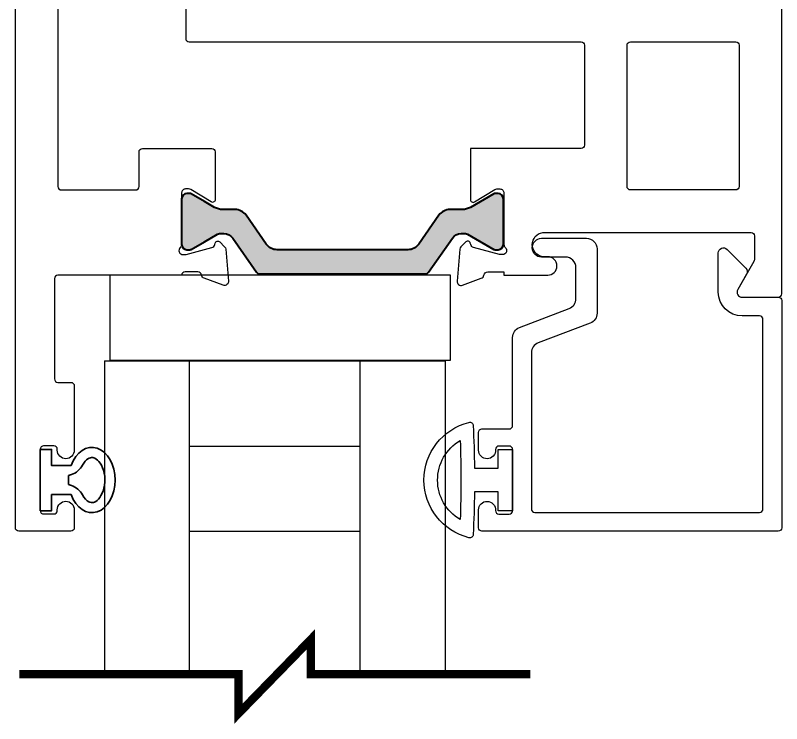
# Model space of a CAD drawing. Extents: x -87 to 44, y -173 to 76.
# Drawn here: x -0.918 to 1.333, y 41.935 to 44.015 of the extents above; entities that cross this region are included whole.
import ezdxf

# ---------------------------------------------------------------- set-up
doc = ezdxf.new("R2010")
doc.units = 0
doc.header["$MEASUREMENT"] = 0
doc.layers.get('0').update_dxf_attribs({"linetype": 'CONTINUOUS'})
for name, color, linetype in [('Ballons', 7, 'CONTINUOUS'), ('GEOMETRY', 1, 'CONTINUOUS'), ('GLASS', 7, 'CONTINUOUS'), ('INERTIA', 7, 'CONTINUOUS'), ('TEXT', 7, 'CONTINUOUS'), ('VENT', 5, 'CONTINUOUS')]:
    doc.layers.add(name, color=color, linetype=linetype)
doc.layers.add('PROFILE NUMBER', color=150, linetype='CONTINUOUS', lineweight=35)

# ---------------------------------------------------------------- blocks, each defined once
blk = doc.blocks.new('*U113')
at = {"layer": 'PROFILE NUMBER', "color": 5}
for p, q in [((-0.01609431266948633, 0.09158288163586698), (-0.01299939007204334, 0.08299999999999985)), ((0.01300060992795667, 0.08299999999999985), (0.01607754821120998, 0.09154393935521987)), ((-0.01299939007204334, 0.08299999999999985), (0.01300060992795667, 0.08299999999999985))]:
    blk.add_line(p, q, dxfattribs=at)
blk.add_lwpolyline([(-0.04274999999999984, 0.09065305168507887), (-0.04274999999999984, 0.03350000000000009), (-0.08999999999999964, 0.03350000000000009), (-0.08999999999999964, 0), (0.08999999999999986, 0), (0.08999999999999986, 0.03350000000000009), (0.0427499999999994, 0.03350000000000009), (0.0427499999999994, 0.09065233399320277)], dxfattribs=at)
for centre, start, end in [((-0.07253689199715557, 0.07123011182846613), 19.82892269300374, 61.17501064377366), ((0.07252843394918418, 0.07121421974590929), 118.7632620281251, 160.194474215731)]:
    blk.add_arc(centre, 0.06, start, end, dxfattribs=at)
blk.add_ellipse((-4.733546887791817e-12, 0.1517438992746845), major_axis=(-0.09584999998609152, 1.632350674406568e-06), ratio=0.7121144952278758, start_param=2.033109077397577, end_param=7.391692073469734, dxfattribs=at)
blk.add_open_spline([(0.04365693263812607, 0.1238111437248901), (0.05256818727081815, 0.1287027092452161), (0.05894197533502046, 0.1347219337445295), (0.0685257984916845, 0.15025947581106), (0.06812524178942253, 0.1574355441106923), (0.04932378121057845, 0.1788436509968802), (0.02703995998351282, 0.1892865630551334), (-0.02121279136567841, 0.1906323286214093), (-0.04507757315082497, 0.1814753162942745), (-0.0674087877699808, 0.1599899187742564), (-0.06836104254735806, 0.1522615055002065), (-0.06067319481473792, 0.1365658384293253), (-0.0538497957028693, 0.1294317853447365), (-0.04360874241317843, 0.1237959007187113)], degree=3, knots=[2.221100123822959, 2.221100123822959, 2.221100123822959, 2.221100123822959, 2.727732975562015, 2.727732975562015, 3.700500458003211, 3.700500458003211, 4.673267940444408, 4.673267940444408, 5.646035422885604, 5.646035422885604, 6.618802905326801, 6.618802905326801, 7.203997313007504, 7.203997313007504, 7.203997313007504, 7.203997313007504], dxfattribs=at)
blk = doc.blocks.new('25031')
at = {"layer": 'GEOMETRY', "color": 5}
for p, q in [((-0.03500000000000014, 0.1120000000000014), (-0.03500000000000014, 0.04200000000000004)), ((0.03500000000000014, 0.04200000000000015), (0.03500000000000014, 0.1120019937846624)), ((-0.03500000000000014, 0.04200000000000004), (-0.08999999999999986, 0.04200000000000004)), ((-0.08999999999999986, 0.04200000000000004), (-0.08999999999999986, 0)), ((0.0900000000000003, 0.04200000000000015), (0.03500000000000014, 0.04200000000000015)), ((0.0900000000000003, 0), (0.0900000000000003, 0.04200000000000015)), ((-0.08999999999999986, 0), (0.0900000000000003, 0))]:
    blk.add_line(p, q, dxfattribs=at)
for centre, radius, start, end in [((1.02327621700482e-05, 0.08562074890662641), 0.1747552130218844, 14.16222109156357, 165.868542241919), ((1.02327621700482e-05, 0.08562074890662641), 0.1347552130218844, 30.48079381761842, 149.5258897716087), ((0.0002025229066227041, 3.290426118784306), 3.13862105482696, 267.8758597295164, 269.9963029280663), ((0.005043431027723866, 3.056221215997347), 2.904371617929921, 269.9005060318052, 272.1922271950774), ((-0.1597591768461282, 0.1258453181560575), 0.01, 165.8685422419183, 267.1063034859214), ((0.0002025229066227041, 3.290426118784306), 3.17862105482696, 267.1063034859253, 269.3654489829306), ((0.005043431027723866, 3.056221215997347), 2.944371617929921, 270.5829476732364, 273.0223183988729), ((0.1597580219075971, 0.1259310959782497), 0.01, 273.022318398865, 14.16222109156318)]:
    blk.add_arc(centre, radius, start, end, dxfattribs=at)

msp = doc.modelspace()

# ---------------------------------------------------------------- hatches: boundary and pattern name
h = msp.add_hatch(color=256)
h.dxf.hatch_style = 1
edge = h.paths.add_edge_path()
edge.add_line((-0.1809989663993123, 43.34361643209246), (-0.240189896330361, 43.42814984069074))
edge.add_arc((-0.2724399123140104, 43.40556813639158), 0.03936999999999829, 35.00000000001724, 90.00000000002068)
edge.add_line((-0.2724399123140246, 43.44493813639158), (-0.3089152092161216, 43.44493813639158))
edge.add_arc((-0.3089152092161163, 43.49218213639168), 0.04724400000010487, 240.0000000000019, 269.9999999999936, ccw=False)
edge.add_line((-0.3325372092161674, 43.45126763221521), (-0.3624584092161571, 43.46854264508966))
edge.add_line((-0.3624584092161571, 43.46854264508966), (-0.4015760411573241, 43.49112722042099))
edge.add_arc((-0.4055130411573238, 43.48430813639158), 0.007874000000015239, 60.00000000006663, 90.00000000005778)
edge.add_line((-0.4055130411573318, 43.49218213639159), (-0.4136394092161426, 43.49218213639159))
edge.add_arc((-0.4136394092161284, 43.4764341363916), 0.01574799999998788, 90.0000000000517, 180.0000000000517)
edge.add_line((-0.4293874092161163, 43.47643413639159), (-0.4293874092161163, 43.45674913639158))
edge.add_line((-0.4293874092161163, 43.45674913639158), (-0.4293874092161163, 43.3622611363916))
edge.add_line((-0.4293874092161163, 43.3622611363916), (-0.4293874092161163, 43.34257613639159))
edge.add_arc((-0.4136394092161284, 43.34257613639157), 0.01574799999998788, 179.9999999999483, 269.9999999999483)
edge.add_line((-0.4136394092161426, 43.32682813639158), (-0.4055130411573318, 43.32682813639158))
edge.add_arc((-0.4055130411573238, 43.3347021363916), 0.007874000000015258, 269.9999999999422, 299.9999999999334)
edge.add_line((-0.4015760411573241, 43.32788305236218), (-0.3624584092161571, 43.35046762769349))
edge.add_line((-0.3624584092161571, 43.35046762769349), (-0.3243149529515508, 43.37248976243569))
edge.add_arc((-0.3184094529515371, 43.36226113639151), 0.01181100000007533, 89.99999999987318, 119.9999999998659, ccw=False)
edge.add_line((-0.3184094529515109, 43.37407213639159), (-0.3052314719624123, 43.37407213639159))
edge.add_arc((-0.3052314719624064, 43.34257613639159), 0.03149600000000152, 35.00000000000762, 90.00000000001069, ccw=False)
edge.add_line((-0.2794314591754814, 43.3606414998309), (-0.2096607671612505, 43.26099862510185))
edge.add_arc((-0.1999857623661502, 43.26777313639159), 0.01181100000000243, 214.9999999999914, 269.9999999999942)
edge.add_line((-0.1999857623661514, 43.25596213639159), (0.2860909439339308, 43.25596213639159))
edge.add_arc((0.2860909439339295, 43.26777313639159), 0.01181100000000246, 270.0000000000059, 325.0000000000086)
edge.add_line((0.2957659487290298, 43.26099862510185), (0.3655366407431471, 43.3606414998309))
edge.add_arc((0.3913366535300721, 43.34257613639159), 0.03149600000000159, 89.99999999998931, 144.9999999999924, ccw=False)
edge.add_line((0.391336653530078, 43.37407213639159), (0.4045146345192903, 43.37407213639159))
edge.add_arc((0.404514634519288, 43.36226113639162), 0.0118109999999696, 59.999999999997215, 89.99999999998897, ccw=False)
edge.add_line((0.4104201345192733, 43.37248976243569), (0.4876812227251035, 43.32788305236218))
edge.add_arc((0.4916182227250748, 43.33470213639148), 0.007873999999908727, 239.9999999998579, 269.999999999851)
edge.add_line((0.4916182227250543, 43.32682813639158), (0.4997445907838651, 43.32682813639158))
edge.add_arc((0.4997445907838793, 43.3425761363916), 0.0157480000000163, 269.9999999999483, 359.9999999999483)
edge.add_line((0.5154925907838956, 43.34257613639159), (0.5154925907838956, 43.3622611363916))
edge.add_line((0.5154925907838956, 43.3622611363916), (0.5154925907838956, 43.45674913639158))
edge.add_line((0.5154925907838956, 43.45674913639158), (0.5154925907838956, 43.47643413639159))
edge.add_arc((0.4997445907838793, 43.47643413639157), 0.0157480000000163, 5.170320030821802e-11, 90.0000000000517)
edge.add_line((0.4997445907838651, 43.49218213639159), (0.4916182227250543, 43.49218213639159))
edge.add_arc((0.4916182227250748, 43.48430813639168), 0.007873999999908676, 90.00000000014906, 120.0000000001421)
edge.add_line((0.4876812227251035, 43.49112722042099), (0.418642390783833, 43.45126763221521))
edge.add_arc((0.3950203907838388, 43.49218213639148), 0.04724399999989255, 270.0000000000753, 300.00000000006713, ccw=False)
edge.add_line((0.3950203907839009, 43.44493813639158), (0.3585450938817472, 43.44493813639158))
edge.add_arc((0.3585450938817329, 43.40556813639158), 0.03936999999999813, 89.99999999997932, 144.9999999999828)
edge.add_line((0.3262950778980835, 43.42814984069074), (0.267104147966978, 43.34361643209246))
edge.add_arc((0.2348541319833297, 43.36619813639154), 0.03936999999995815, 270.0000000000605, 325.0000000000633, ccw=False)
edge.add_line((0.2348541319833712, 43.32682813639158), (-0.1487489504156487, 43.32682813639158))
edge.add_arc((-0.1487489504156356, 43.36619813639159), 0.03937000000001234, 214.9999999999775, 269.9999999999809, ccw=False)

# ---------------------------------------------------------------- linework, layer by layer
at = {"layer": 'Ballons'}
msp.add_lwpolyline([(-0.6402600754402501, 43.25233748428819), (-0.6402600754402501, 43.00233748428819), (0.3597399245597499, 43.00233748428819), (0.3597399245597499, 43.25233748428819)], close=True, dxfattribs=at)
at = {"layer": 'GLASS', "color": 7}
for p, q in [((-0.6556411512471074, 43.0003374842881), (-0.6556411512470949, 42.07998599020327)), ((-0.407641151247117, 43.0003374842881), (-0.4076411512471045, 42.07998599020327)), ((0.09535884875290987, 42.07998599020327), (0.09535884875289735, 43.0003374842881)), ((0.3443588487528926, 43.0003374842881), (0.3443588487529051, 42.07998599020327))]:
    msp.add_line(p, q, dxfattribs=at)
at = {"layer": 'GLASS', "const_width": 0.024}
msp.add_lwpolyline([(-0.9056411512470949, 42.07998599020328), (-0.2623903837032177, 42.07998599020326), (-0.2623903837032177, 41.9642806117262), (-0.04989191879097374, 42.18252477131333), (-0.04989191879097374, 42.07998599020326), (0.594358848752905, 42.07998599020327)], dxfattribs=at)
at = {"layer": 'INERTIA', "color": 7}
for p, q in [((-0.6556411512471074, 43.0003374842881), (0.3443588487528926, 43.0003374842881)), ((-0.407641151247117, 42.75033748428808), (0.09535884875289735, 42.7503374842881)), ((-0.4076411512471028, 42.5003374842881), (0.09535884875291156, 42.5003374842881))]:
    msp.add_line(p, q, dxfattribs=at)
at = {"layer": 'INERTIA', "color": 7, "lineweight": 40}
msp.add_lwpolyline([(-0.1809989663993123, 43.34361643209246), (-0.240189896330361, 43.42814984069074, 0.2446984432290482), (-0.2724399123140246, 43.44493813639158), (-0.3089152092161216, 43.44493813639158, -0.13165249758736), (-0.3325372092161674, 43.45126763221521), (-0.3624584092161571, 43.46854264508966), (-0.4015760411573241, 43.49112722042099, 0.13165249758736), (-0.4055130411573318, 43.49218213639159), (-0.4136394092161426, 43.49218213639159, 0.414213562373095), (-0.4293874092161163, 43.47643413639159), (-0.4293874092161163, 43.45674913639158), (-0.4293874092161163, 43.3622611363916), (-0.4293874092161163, 43.34257613639159, 0.414213562373095), (-0.4136394092161426, 43.32682813639158), (-0.4055130411573318, 43.32682813639158, 0.13165249758736), (-0.4015760411573241, 43.32788305236218), (-0.3624584092161571, 43.35046762769349), (-0.3243149529515508, 43.37248976243569, -0.13165249758736), (-0.3184094529515109, 43.37407213639159), (-0.3052314719624123, 43.37407213639159, -0.2446984432290482), (-0.2794314591754814, 43.3606414998309), (-0.2096607671612505, 43.26099862510185, 0.2446984432290482), (-0.1999857623661514, 43.25596213639159), (0.2860909439339308, 43.25596213639159, 0.2446984432290482), (0.2957659487290298, 43.26099862510185), (0.3655366407431471, 43.3606414998309, -0.2446984432290482), (0.391336653530078, 43.37407213639159), (0.4045146345192903, 43.37407213639159, -0.13165249758736), (0.4104201345192733, 43.37248976243569), (0.4876812227251035, 43.32788305236218, 0.13165249758736), (0.4916182227250543, 43.32682813639158), (0.4997445907838651, 43.32682813639158, 0.414213562373095), (0.5154925907838956, 43.34257613639159), (0.5154925907838956, 43.3622611363916), (0.5154925907838956, 43.45674913639158), (0.5154925907838956, 43.47643413639159, 0.414213562373095), (0.4997445907838651, 43.49218213639159), (0.4916182227250543, 43.49218213639159, 0.13165249758736), (0.4876812227251035, 43.49112722042099), (0.418642390783833, 43.45126763221521, -0.13165249758736), (0.3950203907839009, 43.44493813639158), (0.3585450938817472, 43.44493813639158, 0.2446984432290482), (0.3262950778980835, 43.42814984069074), (0.267104147966978, 43.34361643209246, -0.2446984432290482), (0.2348541319833712, 43.32682813639158), (-0.1487489504156487, 43.32682813639158, -0.2446984432290482)], format="xyb", close=True, dxfattribs=at)
at = {"layer": 'VENT'}
for points in [[(-0.4174500597989921, 44.0523298501378), (-0.4174500597989921, 43.94732985013783, 0.4142135623733031), (-0.4074500597990012, 43.93732985013784), (0.7435345956150057, 43.93732985013784, -0.4142135623729909), (0.7535345956150108, 43.92732985013784), (0.7535345956150108, 43.63410027453736, -0.4142135623728869), (0.7435345956150057, 43.62410027453737), (0.4186197580425697, 43.62410027453737), (0.4186197580428255, 43.47394787861393, 0.5855240683167034), (0.4305951201501612, 43.46722761882009), (0.4903653342545793, 43.50371151332897, -0.1378721067450662), (0.4965184304007435, 43.50544107065323), (0.5052260361514582, 43.50544107065345, -0.4142135623733593), (0.5170359831660987, 43.49363112363861), (0.5170359831659992, 43.34210082088518, 0.2134217652851704), (0.5209726321713388, 43.33329820610595, -0.6885002580714392), (0.5130993341615122, 43.31268564431265), (0.5067808451719484, 43.31268564431244, -0.06554346281312323), (0.5037242059631408, 43.31308805849893), (0.4278974058529341, 43.33340578835298, -0.267949192433329), (0.4195465122335973, 43.34175668197294), (0.4183514819184522, 43.34621659582469, 0.5773502691877255), (0.4051791976196197, 43.34974609876497), (0.3908595158833377, 43.33542641702894, 0.176326980709623), (0.3874454029016361, 43.32810482811273), (0.3792982084070102, 43.23498196891784, 0.54861878662375), (0.3951024547784128, 43.22285494415189), (0.4506420081041282, 43.24306968838727, 0.2637246696261641), (0.4581994817198618, 43.25193333434156, -0.3595082375529395), (0.46979619510667, 43.26150920724865), (0.5170359831659992, 43.26150920724866), (0.5170359831659992, 43.25233748428806), (0.6456295457907997, 43.25233748428806, 0.9999999999999999), (0.6456295457907997, 43.30633748428804), (0.6308695457905484, 43.30633748428804, -0.8591549295780094), (0.6308695457905484, 43.37733748428806), (1.24255006133487, 43.37733748428806, -0.414213562373095), (1.252550061334861, 43.36733748428807), (1.252550061334861, 43.29737080528483, -0.1316524975872096), (1.251210315372734, 43.29237080528483), (1.203559680277837, 43.20983748428759, 0.5773499999995642), (1.216550680278121, 43.18733748428807), (1.322550061334911, 43.18733748428807, 0.414213562373095), (1.332550061334902, 43.19733748428806), (1.332550061334906, 46.92729199010542, 0.4142135623729909)], [(-0.7924489482094073, 44.29982395860914), (-0.7924489482092953, 43.51233748428805, 0.4142135623730508), (-0.7824489482092476, 43.50233748428805), (-0.5643871060805568, 43.50233748428805, 0.414213562373095), (-0.5543871060805659, 43.51233748428805), (-0.5543871060805659, 43.61410027453736, -0.4142135623730195), (-0.5443871060805181, 43.62410027453737), (-0.3409708713519253, 43.62410027453741, -0.4142135824464148), (-0.3309708713519344, 43.61410027385206), (-0.3309708809572784, 43.47394787861391, -0.5855240683167034), (-0.3429462430645858, 43.46722761882008), (-0.4027164571690323, 43.50371151332895, 0.1378721067450449), (-0.4088695533151681, 43.50544107065322), (-0.4175771590658828, 43.50544107065343, 0.4142135623732714), (-0.4293871060805659, 43.49363112363859), (-0.4293871060804522, 43.34210082088516, -0.2134217652851829), (-0.4333237550858202, 43.33329820610594, 0.6885002580721862), (-0.4254504570759368, 43.31268564431264), (-0.419131968086373, 43.31268564431242, 0.0655434628131384), (-0.4160753288775654, 43.31308805849892), (-0.3402485287673871, 43.33340578835296, 0.2679491924334573), (-0.3318976351480218, 43.34175668197292), (-0.3307026048329194, 43.34621659582467, -0.5773502691878798), (-0.3175303205340869, 43.34974609876495), (-0.3032106387977764, 43.33542641702893, -0.1763269807096341), (-0.2997965258160606, 43.32810482811271), (-0.2916493313214632, 43.23498196891782, -0.5486187866236582), (-0.3074535776928373, 43.22285494415188), (-0.362993131018567, 43.24306968838727, -0.2637246696260382), (-0.3705506046343148, 43.25193333434154, 0.3595082375527632), (-0.3821473180210946, 43.26150920724864), (-0.4193871060403298, 43.26150920724865, 0.3901294234532132), (-0.4293527448630643, 43.25233748428805), (-0.7924496355295618, 43.25233748428811, 0.4142135623681003), (-0.8024496355296664, 43.24233748428806), (-0.8024496355295527, 42.9473374842881, 0.414213562373095), (-0.7924496355295618, 42.93733748428811), (-0.7544496355294372, 42.93733748428811, -0.4142135623735113), (-0.7444496355293895, 42.92733748428812), (-0.7444496355294463, 42.73813748428815, -0.9999999999999999), (-0.7944496355294008, 42.73813748428815), (-0.7944496355294008, 42.7406374842882, 0.414213562373095), (-0.8044496355293917, 42.75063748428808), (-0.8344496355294213, 42.75063748428808, 0.4142135623738755), (-0.8444496355294122, 42.74063748428809), (-0.8444496355294122, 42.56063748428814, 0.4142135623722106), (-0.8344496355294782, 42.55063748428815), (-0.8044496355294486, 42.55063748428803, 0.4142135623743957), (-0.7944496355294008, 42.56063748428802), (-0.7944496355294577, 42.56313748428808, -0.9999999999999999), (-0.7444496355293895, 42.56313748428808), (-0.7444496355293895, 42.51033748428809, -0.4142135623735113), (-0.7544496355294372, 42.5003374842881), (-0.9074496355295709, 42.5003374842881, -0.4142136919680074), (-0.9174496355295618, 42.51033748871272), (-0.9174477364727318, 46.80233748871269, -0.4142134327785197)], [(0.6003721722147644, 43.33333748428804, -0.4142135623730534), (0.6273721722147512, 43.36033748428805), (0.7595685999383077, 43.36033748428805, -0.414213562373095), (0.7905685999382568, 43.32933748428805), (0.7905685999382568, 43.14030613464196, -0.3112569896352302), (0.7705989272198677, 43.11133490960638), (0.61752236047717, 43.05305347248246, 0.3112569896352305), (0.5975526877587809, 43.02408224744691), (0.5975526877587809, 42.56533748428804, 0.4142135623731992), (0.6075526877587718, 42.55533748428805), (1.26755268775874, 42.55533748428805, 0.414213562373095), (1.277552687758731, 42.56533748428804), (1.277552687758731, 43.12233748428805, 0.414213562372991), (1.26755268775874, 43.13233748428807), (1.216552687758809, 43.13233748428804, -0.4142135623730784), (1.146552687758759, 43.20233748428807), (1.146552687758759, 43.31733748428805, -0.66817863791932), (1.17215928947657, 43.32794408600584), (1.227159289390687, 43.27294408609173, -0.3394542582338744), (1.22954306874654, 43.25483748440324), (1.203562306701957, 43.20983748428806, 0.5773502691896271), (1.216552687758809, 43.18733748428805), (1.322552687758804, 43.18733748428805, -0.4142135623731991), (1.332552687758795, 43.17733748428803), (1.332552687758795, 42.51033748428803, -0.414213562373095), (1.322552687758804, 42.50033748428804), (0.4525526877587991, 42.50033748428804, -0.414213562373095), (0.4425526877588082, 42.51033748428806), (0.4425526877588082, 42.56283748428804, -0.414213562373095), (0.4675526877587854, 42.58783748428804, -0.4353107658766979), (0.4924888306940884, 42.56105177000232, 0.4353107658767035), (0.5024632878682551, 42.55033748428805), (0.5325526877587263, 42.55033748428805, 0.4142135623731991), (0.5425526877587741, 42.56033748428804), (0.5425526877587741, 42.74033748428805, 0.4142135623730825), (0.5325526877587263, 42.75033748428807), (0.5024632878682551, 42.75033748428807, 0.4353107658765957), (0.4924888306940884, 42.73962319857377, -0.4353107658766533), (0.4675526877587854, 42.71283748428804, -0.4142135623731304), (0.4425526877588082, 42.73783748428808), (0.4425526877588082, 42.79033748428806, -0.4142135623731991), (0.4525526877587991, 42.80033748428805), (0.5325526877587263, 42.80033748428805, 0.4142135623731991), (0.5425526877587741, 42.81033748428804), (0.5425526877587741, 43.06948357230972, -0.311256989635239), (0.56252236047722, 43.0984547973453), (0.7085989272198558, 43.15407109722089, 0.3112569896352302), (0.728568599938245, 43.18304232225647), (0.728568599938245, 43.27433748428807, 0.414213562373095), (0.6975685999382959, 43.30533748428807), (0.6273721722147512, 43.30533748428805, -0.4142135623730534), (0.6003721722147075, 43.33233748428806)]]:
    msp.add_lwpolyline(points, format="xyb", dxfattribs=at)
msp.add_lwpolyline([(1.207552378287192, 43.5123374842881, -0.4142135623730958), (1.197552378287202, 43.50233748428809), (0.8885369125673774, 43.50233748428809, -0.414213562373089), (0.8785369125673865, 43.51233748428811), (0.8785369125673865, 43.92732985013785, -0.4142135623730989), (0.8885369125673774, 43.93732985013784), (1.197552378287202, 43.93732985013784, -0.414213562373095), (1.207552378287192, 43.92732985013785)], format="xyb", close=True, dxfattribs=at)

# ---------------------------------------------------------------- block references
at = {"layer": 'TEXT', "xscale": -1}
for name, p, rotation in [('25031', (0.5425526877587741, 42.65033748428804), 90), ('*U113', (-0.8444496355293412, 42.65033748428809), 270)]:
    msp.add_blockref(name, p, dxfattribs=dict(at, rotation=rotation))

doc.saveas('drawing.dxf')
